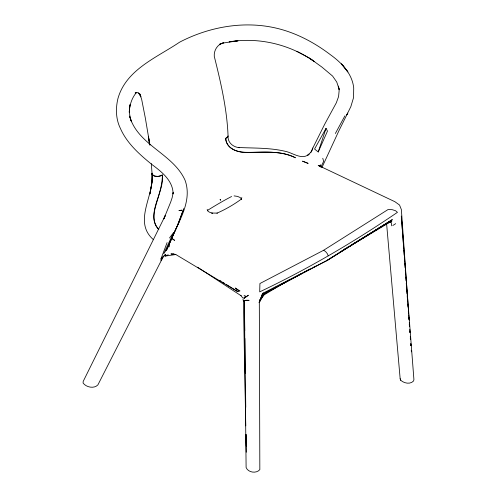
<?xml version="1.0" encoding="UTF-8"?>
<svg xmlns="http://www.w3.org/2000/svg" width="497" height="497" viewBox="0 0 497 497"><rect width="100%" height="100%" fill="white"/><g stroke="black" fill="none" stroke-linecap="round" stroke-linejoin="round"><path stroke-width="0.75" d="M129.226 112.285L129.99 104.662C128.947 110.402 129.4 116.304 131.5 121.777L129.568 116.074C137.775 145.341 173.13 153.548 185.07 180.268C192.929 202.062 177.417 223.06 169.788 242.604L178.982 222.209M169.222 246.81L169.465 243.3L166.42 250.469M129.276 112.098C129.562 105.06 131.835 97.797 136.526 92.448L135.122 92.995L137.657 92.597L140.135 94.331L138.439 92.914L140.931 96.859L140.098 94.716M241.815 197.489L241.343 199.098C233.863 204.621 225.47 209.43 216.947 213.182L217.257 213.107L211.741 213.045L212.492 213.306L209.162 212.033L207.417 210.566L207.547 210.852L207.181 209.423M318.223 151.97L326.057 128.325L327.467 131.133L318.223 151.97L314.564 149.038L326.057 128.325M177.932 224.389L183.666 208.92L177.932 224.389L167.141 248.997M259.54 300.188L259.844 299.741L259.204 302.511L262.714 293.155L259.322 302.387L259.832 469.64C256.315 473.827 248.09 472.597 246.108 467.509L244.381 300.48L246.674 300.275L249.115 300.337L245.263 300.337L243.406 300.927L245.767 425.848M163.028 256.756L161.028 260.72L161.003 258.788L167.091 242.629M309.575 58.168L321.913 67.089L332.599 76.072L336.736 82.017L339.258 89.615L338.376 86.093L339.153 90.51L338.581 96.58L336.314 102.836L324.734 124.144L312.843 147.994L311.408 151.759L307.407 155.518L309.128 154.113C302.511 160.046 293.895 153.735 287.104 151.771C271.219 147.615 254.731 148.292 238.479 147.491L239.653 147.696C233.416 147.336 227.402 142.664 228.104 135.929L227.079 137.601L225.706 138.377C226.116 148.864 237.883 152.641 246.742 152.38C263.031 152.511 280.314 150.193 295.435 157.779C279.817 149.74 261.708 152.803 244.847 152.293C236.429 152.181 226.222 148.019 225.706 138.377L228.011 136.439L228.03 135.178C226.868 108.396 220.736 82.241 214.269 56.354C213.772 50.222 217.611 44.134 223.743 42.736L219.345 44.37L223.128 43.028L237.982 40.81L229.16 41.841C258.869 36.971 289.863 44.326 314.446 61.659L309.575 58.168L296.914 51.334M312.843 147.994L311.364 151.715L310.352 152.368M259.204 302.511L263.516 292.919L327.778 260.155L392.357 219.618L326.442 260.776L264.901 293.199L260.72 299.281M321.87 167.669L339.047 130.469L350.826 106.687L353.56 97.617L353.715 87.981C352.236 73.581 341.532 62.715 330.331 54.658C315.552 43.432 299.014 34.392 281.085 29.379C247.835 20.116 211.884 25.869 181.374 41.263L179.411 42.301C156.791 57.59 126.07 69.561 117.951 98.499C115.552 108.389 115.795 119.112 120.367 128.35C126.928 143.372 139.638 154.561 152.113 164.675C161.736 171.844 173.08 180.765 173.111 193.967L173.155 192.488L172.155 197.7L170.67 202.111L163.811 218.879L165.321 215.456L83.198 381.404L83.086 383.019C86.174 387.306 94.014 389.021 97.897 384.889L163.612 255.98M259.217 302.157L263.516 292.919M335.369 133.5L344.912 115.832M167.831 247.711L163.817 253.594L173.583 232.54L169.508 237.995M259.31 302.176L264.901 293.199L302.387 273.12M320.876 167.265L323.64 161.326L322.77 158.257M319.869 166.004L320.758 164.905L319.844 165.967M263.721 294.883L265.268 293.273L275.953 287.061M161.003 258.788L165.855 254.334L164.774 254.886M207.355 210.498C215.164 205.59 223.395 200.732 231.602 196.501M262.596 296.224L265.268 293.273L302.524 273.145M387.697 223.147L388.915 222.252M392.841 225.495L395.699 223.656M323.677 250.239L387.977 209.597L392.17 209.666L395.5 210.709L397.457 212.337C353.609 242.169 307.643 269.15 259.707 291.863L259.919 283.532L323.677 250.239L325.634 251.6L327.355 253.737L328.25 255.843M326.442 260.776L391.853 220.19L354.442 243.052M343.936 249.469L345.253 248.668M347.223 247.469L349.192 246.263M351.162 245.058L353.125 243.853M263.82 295.05L288.869 280.078M340.072 252.016L342.054 250.83M343.371 250.041L389.555 222.395L391.829 221.42L389.511 222.103M303.878 272.412L309.979 269.119M314.042 266.926L315.396 266.193M303.748 272.387L309.886 269.101M164.221 255.638L165.271 256.054L168.228 254.768M197.595 267.2L240.834 295.572L241.275 295.435M165.271 256.054L175.82 254.532L237.46 291.472L239.983 290.907L235.168 288.018L238.958 291.136M389.673 222.258L391.182 222.271L391.735 225.837M234.081 195.893L237.628 196.421L240.262 197.601L241.679 199.521M244.064 295.516L245.406 295.963L244.164 298.206L242.642 297.765L240.834 295.572M320.18 166.576L318.198 165.364L394.904 201.707L399.551 205.05L401.377 209.622L408.646 313.129M219.867 280.457L221.171 281.271M222.47 282.091L224.427 283.315M226.383 284.539L237.46 291.472M171.589 238.343L174.627 240.355L172.242 238.585M386.703 224.88L400.153 378.714L400.706 380.267C404.055 383.336 410.273 384.653 413.603 380.957L413.914 379.534L401.321 216.065L403.707 248.481M319.254 165.625L320.31 166.526M158.816 229.552C149.932 220.96 155.226 207.709 158.189 197.564C160.295 190.196 162.413 182.66 162.37 174.944C159.413 176.795 154.511 177.417 152.119 174.372L151.312 163.643M158.717 229.359C145.124 213.934 164.557 192.594 162.37 174.944L161.034 175.733L157.965 176.416L154.374 176.031L152.206 174.484L152.057 173.223L151.945 182.088L149.957 193.867L151.945 182.088L152.206 174.484C154.07 195.98 132.817 221.811 153.492 239.728M400.153 378.714L400.706 380.267M140.048 94.666L141.651 99.319L145.366 118.218L149.92 145.248M242.965 299.107L243.406 300.927L244.381 300.48L244.772 330.679M149.802 144.503L148.435 136.265L149.411 144.602M403.819 250.028L404.216 255.433M404.334 256.974L404.676 261.608M404.788 263.149L405.13 267.784M405.297 270.095L405.639 274.729M405.813 277.04L406.092 280.904M406.266 283.215L406.608 287.85M406.72 289.391L407.062 294.025M407.173 295.566L407.515 300.2M407.801 304.058L408.025 307.146M408.31 311.004L408.484 313.321M408.764 317.179L408.938 319.496M409.279 324.125L409.447 326.442M409.789 331.07L409.901 332.617M410.298 338.022L410.416 339.563M410.758 344.197L410.87 345.738M408.758 314.676L409.143 320.093M409.304 322.416L409.578 326.287M409.801 329.387L410.019 332.481M410.292 336.351L410.516 339.451M410.789 343.321L410.951 345.639M411.28 350.286L411.392 351.833M152.057 173.223L152.119 174.372M245.922 434.384L246.263 452.227M244.872 338.426L245.319 373.272M245.493 386.436L245.76 407.341M246.114 434.446L246.263 446.058M347.757 113.192L346.819 114.813L347.757 113.192M245.692 297.076L244.164 298.206L248.376 295.237L245.692 297.076M181.61 210.194L179.057 210.585L181.61 210.194M220.134 199.539L220.662 200.105L220.134 199.539M173.291 253.961L170.937 253.948L175.826 254.495L173.291 253.961M308.016 163.339L302.605 161.202L308.016 163.339M343.39 66.138L341.408 63.858L347.881 71.922L343.39 66.138"/></g></svg>
